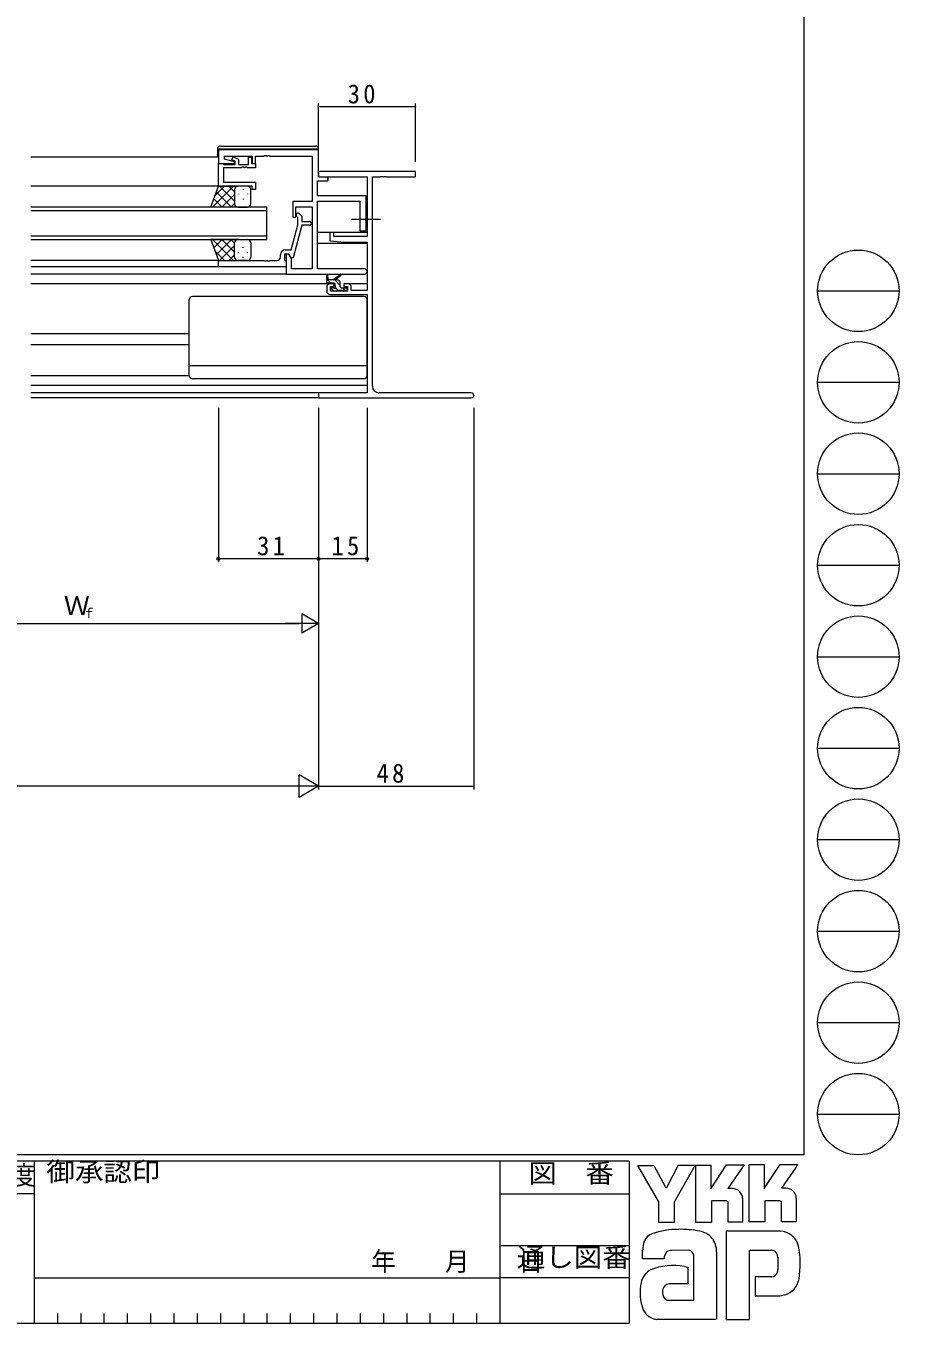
# Model space of a CAD drawing. Units: millimetres, scale not verified. Extents: x -841 to 292, y -594 to 212.
# Drawn here: x 22.5 to 292.5, y -594 to -193 of the extents above; entities that cross this region are included whole.
import ezdxf
from ezdxf.enums import TextEntityAlignment as Align

# ---------------------------------------------------------------- set-up
doc = ezdxf.new("R2010")
doc.units = ezdxf.units.MM
doc.header["$LTSCALE"] = 2
doc.linetypes.add('CHAIN2', pattern=[12, 9, -1, 1, -1])
for name, color, linetype, lineweight in [('0-1_YKK_ZWAK', 7, 'Continuous', 9), ('0-3_YKK_11', 7, 'Continuous', 9), ('0-4_YKK_12', 2, 'Continuous', 9), ('0-5_YKK_13', 4, 'Continuous', 9), ('0-6_YKK_D', 6, 'Continuous', 9)]:
    doc.layers.add(name, color=color, linetype=linetype, lineweight=lineweight)
doc.styles.add('ＭＳ ゴシック', font='')
doc.styles.get('ＭＳ ゴシック').set_extended_font_data('MS Gothic')

msp = doc.modelspace()

# ---------------------------------------------------------------- linework, layer by layer
at = {"layer": '0-1_YKK_ZWAK'}
for p, q in [((263, 208), (263, -542)), ((267.252, -274.88), (292.452, -274.88)), ((267.252, -303.16), (292.452, -303.16)), ((267.252, -331.44), (292.452, -331.44)), ((267.252, -359.72), (292.452, -359.72)), ((267.252, -388), (292.452, -388)), ((267.252, -416.28), (292.452, -416.28)), ((267.252, -444.56), (292.452, -444.56)), ((267.252, -472.84), (292.452, -472.84)), ((267.252, -501.12), (292.452, -501.12)), ((267.252, -529.4), (292.452, -529.4)), ((263, -542), (-837, -542)), ((209, -544), (-837, -544)), ((25, -544), (25, -594)), ((169, -544), (169, -594)), ((209, -544), (209, -594)), ((211.624, -545.294), (216.644, -545.294)), ((218.188, -556.569), (211.624, -545.294)), ((224.194, -545.14), (220.544, -552.245)), ((229.657, -562.902), (229.657, -545.178)), ((246.106, -545.024), (250.778, -545.024)), ((246.106, -562.748), (246.106, -545.024)), ((255.682, -545.024), (261.088, -545.024)), ((261.088, -545.024), (260.547, -545.951)), ((260.547, -545.951), (256.088, -552.322)), ((240.97, -552.438), (239.486, -552.438)), ((257.572, -552.322), (256.088, -552.322)), ((-3.594, -553.999), (25, -553.999)), ((169, -554), (209, -554)), ((238.963, -556.26), (234.406, -556.26)), ((244.06, -555.527), (244.06, -562.786)), ((250.971, -556.222), (250.971, -562.748)), ((255.528, -556.222), (250.971, -556.222)), ((256.146, -556.453), (255.528, -556.222)), ((256.146, -562.709), (256.146, -556.453)), ((260.663, -555.527), (260.663, -562.709)), ((250.971, -562.748), (246.106, -562.748)), ((256.146, -562.637), (256.218, -562.709)), ((260.663, -562.709), (256.146, -562.709)), ((255.605, -565.566), (239.04, -565.566)), ((239.04, -565.566), (239.04, -592.866)), ((169, -569.999), (209, -569.999)), ((213.169, -574.1), (213.169, -571.344)), ((227.494, -571.436), (222.212, -571.536)), ((229.039, -586.958), (229.039, -573.057)), ((236.028, -571.976), (236.028, -592.828)), ((246.222, -571.513), (252.863, -571.513)), ((246.222, -592.866), (246.222, -571.513)), ((219.81, -574.1), (213.169, -574.1)), ((254.962, -573.652), (254.987, -577.415)), ((25, -580), (169, -580)), ((209, -579.999), (169, -579.999)), ((247.959, -579.699), (247.959, -585.607)), ((253.018, -579.699), (247.959, -579.699)), ((227.108, -581.9), (221.402, -581.907)), ((255.566, -585.607), (257.111, -585.259)), ((221.007, -586.958), (229.039, -586.958)), ((228.421, -586.958), (228.923, -586.958)), ((229.039, -586.957), (229.04, -586.958)), ((247.959, -585.607), (255.566, -585.607)), ((32.2, -591), (32.2, -594)), ((39.4, -591), (39.4, -594)), ((46.6, -591), (46.6, -594)), ((53.8, -591), (53.8, -594)), ((61, -591), (61, -594)), ((68.2, -591), (68.2, -594)), ((75.4, -591), (75.4, -594)), ((82.6, -591), (82.6, -594)), ((89.8, -591), (89.8, -594)), ((97, -591), (97, -594)), ((104.2, -591), (104.2, -594)), ((111.4, -591), (111.4, -594)), ((118.6, -591), (118.6, -594)), ((125.8, -591), (125.8, -594)), ((133, -591), (133, -594)), ((140.2, -591), (140.2, -594)), ((147.4, -591), (147.4, -594)), ((154.6, -591), (154.6, -594)), ((161.8, -591), (161.8, -594)), ((219.81, -592.944), (217.686, -592.944)), ((235.564, -592.905), (219.81, -592.944)), ((236.028, -592.828), (235.564, -592.905)), ((-837, -594), (209, -594))]:
    msp.add_line(p, q, dxfattribs=at)
for points in [[(216.644, -545.294), (220.235, -552.013), (220.544, -552.245)], [(224.194, -545.14), (229.374, -545.14), (222.899, -556.608)], [(229.657, -545.178), (234.252, -545.178), (234.252, -552.462), (239.078, -545.101)], [(239.078, -545.101), (244.543, -545.101), (239.486, -552.438)], [(250.778, -545.024), (250.778, -552.441), (255.682, -545.024)], [(222.899, -556.608), (222.899, -562.941), (218.188, -562.941), (218.188, -556.569)], [(234.406, -556.26), (234.406, -562.902), (229.657, -562.902)], [(244.06, -562.786), (239.58, -562.786), (239.58, -556.492), (238.963, -556.26)], [(226.104, -576.533), (227.108, -576.764), (227.108, -581.9)], [(239.04, -592.866), (245.102, -592.866), (246.222, -592.866)]]:
    msp.add_lwpolyline(points, dxfattribs=at)
for centre in [(279.852, -274.88), (279.852, -303.16), (279.852, -331.44), (279.852, -359.72), (279.852, -388), (279.852, -416.28), (279.852, -444.56), (279.852, -472.84), (279.852, -501.12), (279.852, -529.4)]:
    msp.add_circle(centre, 12.6, dxfattribs=at)
for centre, radius, start, end in [((240.97, -555.527), 3.089, 0.00165, 89.99603), ((257.572, -555.411), 3.089, 0.00165, 89.99603), ((224.317, -590.287), 25.257, 89.89165, 109.30847), ((225.059, -594.662), 29.64, 78.78009, 91.46938), ((220.37, -571.379), 7.196, 158.41083, 179.71774), ((217.009, -569.793), 3.491, 109.02126, 161.51263), ((229.757, -571.852), 6.355, 40.66422, 80.31693), ((229.441, -571.836), 6.588, 358.78058, 38.76563), ((255.388, -571.772), 6.202, 14.44571, 87.08746), ((222.822, -574.01), 3.013, 138.46381, 181.71359), ((222.021, -573.958), 2.43, 85.50551, 126.78038), ((226.794, -573.649), 2.321, 14.75519, 72.44994), ((253.093, -573.256), 1.756, 16.43123, 96.91661), ((249.759, -574.297), 5.248, 4.93422, 17.03551), ((232.094, -575.696), 29.8, 350.99026, 10.67624), ((222.6, -595.22), 19.013, 79.38097, 112.05824), ((249.728, -576.916), 5.281, 343.6902, 354.75362), ((218.181, -582.468), 5.583, 121.8271, 169.08475), ((253.019, -577.834), 1.865, 269.95467, 342.90144), ((255.478, -579.35), 6.13, 285.4429, 349.90448), ((228.213, -584.564), 15.832, 168.76372, 199.80078), ((222.689, -584.469), 3.384, 171.08202, 216.71922), ((221.414, -583.97), 2.064, 90.33952, 178.03638), ((221.357, -584.807), 2.18, 230.97279, 260.7549), ((218.2, -587.489), 5.461, 207.31435, 263.59464)]:
    msp.add_arc(centre, radius, start, end, dxfattribs=at)
at = {"layer": '0-3_YKK_11'}
for p, q in [((81.964, -231.319), (81.964, -235.519)), ((112.964, -231.319), (81.964, -231.319)), ((112.964, -239.719), (112.964, -231.319)), ((81.964, -235.519), (86.925, -235.519)), ((81.964, -235.519), (83.294, -235.519)), ((81.964, -242.519), (81.964, -235.519)), ((83.294, -235.519), (83.569, -235.699)), ((83.569, -235.699), (83.752, -235.819)), ((83.752, -235.819), (87.164, -235.819)), ((83.864, -233.219), (92.464, -233.219)), ((83.864, -234.158), (83.864, -233.219)), ((86.993, -234.996), (83.864, -234.158)), ((86.153, -234.347), (86.575, -233.441)), ((87.164, -234.819), (86.153, -234.347)), ((86.575, -233.441), (88.164, -234.181)), ((86.925, -235.519), (86.993, -234.996)), ((87.164, -235.819), (87.164, -234.819)), ((88.164, -234.181), (88.164, -235.819)), ((88.164, -235.819), (91.264, -235.819)), ((91.264, -233.519), (92.264, -233.519)), ((91.264, -235.819), (91.264, -233.519)), ((92.264, -233.519), (92.264, -235.519)), ((92.264, -235.519), (93.464, -235.519)), ((92.464, -233.219), (92.464, -235.519)), ((92.464, -235.519), (93.464, -235.519)), ((93.464, -233.219), (96.006, -233.219)), ((93.464, -235.519), (93.464, -233.219)), ((93.464, -235.519), (93.464, -236.819)), ((96.006, -233.219), (96.189, -233.099)), ((96.189, -233.099), (96.739, -233.099)), ((96.739, -233.099), (96.922, -233.219)), ((96.922, -233.219), (97.006, -233.219)), ((97.006, -233.219), (97.189, -233.099)), ((97.189, -233.099), (97.739, -233.099)), ((97.739, -233.099), (97.922, -233.219)), ((97.922, -233.219), (110.964, -233.219)), ((110.964, -233.219), (110.964, -247.319)), ((83.594, -236.819), (83.594, -241.319)), ((89.006, -236.819), (83.594, -236.819)), ((89.189, -236.699), (89.006, -236.819)), ((89.739, -236.699), (89.189, -236.699)), ((89.922, -236.819), (89.739, -236.699)), ((90.006, -236.819), (89.922, -236.819)), ((90.189, -236.699), (90.006, -236.819)), ((90.739, -236.699), (90.189, -236.699)), ((90.922, -236.819), (90.739, -236.699)), ((93.464, -236.819), (90.922, -236.819)), ((142.964, -238.019), (112.964, -238.019)), ((115.364, -239.719), (112.964, -239.719)), ((127.964, -239.649), (127.964, -258.119)), ((129.594, -304.389), (129.594, -239.649)), ((133.922, -239.649), (142.964, -239.649)), ((142.964, -239.649), (142.964, -238.019)), ((92.464, -242.519), (81.964, -242.519)), ((83.594, -241.319), (93.464, -241.319)), ((92.464, -243.519), (92.464, -242.519)), ((93.464, -243.519), (92.464, -243.519)), ((93.464, -241.319), (93.464, -243.519)), ((112.594, -240.919), (115.364, -240.919)), ((112.594, -245.519), (112.594, -240.919)), ((104.964, -247.319), (104.964, -252.119)), ((110.964, -247.319), (104.964, -247.319)), ((127.664, -245.519), (112.594, -245.519)), ((112.594, -247.149), (125.664, -247.149)), ((112.594, -268.089), (112.594, -247.149)), ((125.664, -247.149), (125.664, -256.319)), ((127.664, -252.36), (127.664, -245.519)), ((104.964, -252.119), (105.964, -252.119)), ((105.964, -248.949), (110.964, -248.949)), ((105.964, -252.119), (105.964, -248.949)), ((106.564, -252.267), (106.14, -251.843)), ((106.564, -254.457), (106.564, -252.267)), ((106.988, -250.994), (107.764, -251.77)), ((107.764, -251.77), (107.764, -253.419)), ((110.964, -248.949), (110.964, -268.089)), ((127.544, -252.544), (127.664, -252.36)), ((127.544, -253.094), (127.544, -252.544)), ((104.484, -262.219), (106.564, -254.457)), ((107.763, -254.619), (105.057, -264.719)), ((110.164, -254.619), (107.763, -254.619)), ((107.764, -253.419), (110.164, -253.419)), ((125.664, -256.319), (127.664, -256.319)), ((127.664, -253.277), (127.544, -253.094)), ((127.664, -256.319), (127.664, -253.277)), ((127.964, -259.819), (127.964, -274.819)), ((101.164, -264.519), (101.164, -263.719)), ((102.464, -263.519), (102.464, -265.319)), ((103.764, -263.519), (102.464, -263.519)), ((102.664, -262.219), (104.484, -262.219)), ((102.964, -263.519), (102.964, -269.719)), ((103.764, -263.519), (102.964, -263.519)), ((104.457, -264.719), (103.764, -263.519)), ((104.594, -264.956), (103.764, -263.519)), ((81.964, -265.519), (96.006, -265.519)), ((81.964, -267.519), (81.964, -265.519)), ((102.964, -267.519), (81.964, -267.519)), ((96.006, -265.519), (96.189, -265.639)), ((96.189, -265.639), (96.739, -265.639)), ((96.739, -265.639), (96.922, -265.519)), ((96.922, -265.519), (97.006, -265.519)), ((97.006, -265.519), (97.189, -265.639)), ((97.189, -265.639), (97.739, -265.639)), ((97.739, -265.639), (97.922, -265.519)), ((97.922, -265.519), (100.164, -265.519)), ((102.464, -265.319), (102.664, -265.519)), ((102.664, -265.519), (102.964, -265.819)), ((102.964, -265.819), (102.964, -267.519)), ((105.057, -264.719), (104.457, -264.719)), ((104.594, -268.089), (104.594, -264.956)), ((110.964, -268.089), (104.594, -268.089)), ((127.149, -268.089), (112.594, -268.089)), ((102.964, -269.719), (127.149, -269.719)), ((115.464, -273.719), (115.464, -275.019)), ((117.764, -272.719), (116.464, -272.719)), ((116.464, -276.019), (127.964, -276.019)), ((116.664, -273.519), (117.764, -273.519)), ((116.664, -275.019), (116.664, -273.519)), ((121.864, -275.019), (116.664, -275.019)), ((117.764, -273.519), (117.764, -272.719)), ((120.764, -272.719), (120.764, -273.519)), ((122.064, -272.719), (120.764, -272.719)), ((120.764, -273.519), (121.864, -273.519)), ((121.864, -273.519), (121.864, -275.019)), ((127.964, -276.019), (127.964, -306.389)), ((160.149, -306.389), (131.594, -306.389))]:
    msp.add_line(p, q, dxfattribs=at)
for points in [[(112.964, -238.019), (112.964, -239.649), (127.964, -239.649)], [(129.594, -239.649), (132.006, -239.649), (132.189, -239.529), (132.739, -239.529), (132.922, -239.649), (133.006, -239.649), (133.189, -239.529), (133.739, -239.529), (133.922, -239.649)], [(127.964, -258.119), (117.664, -258.119), (117.664, -256.819), (116.464, -256.819), (116.464, -259.425), (120.964, -259.819), (127.964, -259.819)], [(127.964, -274.819), (123.064, -274.819), (123.064, -273.719)], [(127.964, -306.389), (112.964, -306.389), (112.964, -308.019), (160.149, -308.019)]]:
    msp.add_lwpolyline(points, dxfattribs=at)
for centre, radius, start, end in [((115.364, -240.319), 0.6, 269.99998, 90), ((106.564, -251.419), 0.6, 44.99998, 225), ((110.164, -254.019), 0.6, 269.99998, 90), ((100.164, -264.519), 1, 270, 359.99998), ((102.664, -263.719), 1.5, 90, 179.99998), ((127.149, -268.904), 0.815, 269.99998, 90), ((116.464, -273.719), 1, 90, 179.99998), ((116.464, -275.019), 1, 180, 269.99998), ((122.064, -273.719), 1, 0, 89.99998), ((131.594, -304.389), 2, 180, 269.99998), ((160.149, -307.204), 0.815, 269.99998, 90)]:
    msp.add_arc(centre, radius, start, end, dxfattribs=at)
at = {"layer": '0-4_YKK_12'}
for p, q in [((81.964, -233.518), (23.964, -233.518)), ((82.464, -242.518), (23.964, -242.519)), ((96.964, -249.019), (23.964, -249.019)), ((23.964, -250.019), (96.964, -250.019)), ((96.964, -259.019), (96.964, -249.019)), ((96.964, -258.019), (23.964, -258.019)), ((23.964, -259.019), (96.964, -259.019)), ((127.964, -256.819), (112.594, -256.819)), ((127.964, -260.219), (112.594, -260.219)), ((82.464, -265.519), (23.964, -265.518)), ((82.264, -267.519), (23.964, -267.518)), ((103.264, -269.719), (23.964, -269.719)), ((116.464, -272.719), (23.964, -272.719)), ((127.964, -272.719), (122.064, -272.719)), ((72.964, -288.219), (23.964, -288.219)), ((72.964, -291.619), (23.964, -291.619)), ((127.964, -304.119), (23.964, -304.119)), ((127.664, -306.389), (23.964, -306.389)), ((113.264, -308.019), (23.964, -308.019))]:
    msp.add_line(p, q, dxfattribs=at)
at = {"layer": '0-5_YKK_13'}
for p, q in [((81.664, -231.119), (81.664, -233.518)), ((82.664, -230.119), (111.964, -230.119)), ((79.643, -249.019), (81.964, -242.519)), ((86.696, -242.519), (80.196, -249.019)), ((83.868, -242.519), (80.907, -245.479)), ((86.015, -249.019), (81.32, -244.323)), ((81.964, -242.519), (87.964, -242.519)), ((86.964, -247.139), (82.344, -242.519)), ((86.964, -244.31), (85.172, -242.519)), ((86.964, -243.519), (86.964, -247.119)), ((86.964, -243.919), (86.964, -248.019)), ((90.964, -242.519), (87.964, -242.519)), ((89.601, -243.439), (89.601, -243.639)), ((91.964, -248.019), (91.964, -243.519)), ((83.187, -249.019), (80.575, -246.407)), ((86.964, -245.079), (83.024, -249.019)), ((86.964, -247.907), (85.853, -249.019)), ((88.186, -244.854), (88.186, -245.054)), ((89.601, -246.469), (89.601, -246.669)), ((91.016, -244.854), (91.016, -245.054)), ((88.186, -249.019), (79.643, -249.019)), ((87.964, -249.019), (90.964, -249.019)), ((79.643, -259.019), (81.964, -265.519)), ((88.186, -259.019), (79.643, -259.019)), ((86.696, -265.519), (80.196, -259.019)), ((83.187, -259.019), (80.576, -261.631)), ((86.016, -259.019), (81.32, -263.715)), ((86.964, -262.959), (83.024, -259.019)), ((86.964, -260.131), (85.853, -259.019)), ((86.964, -264.119), (86.964, -260.019)), ((87.964, -259.019), (90.964, -259.019)), ((91.964, -260.019), (91.964, -264.519)), ((83.868, -265.519), (80.907, -262.558)), ((86.964, -260.899), (82.344, -265.519)), ((86.964, -263.727), (85.172, -265.519)), ((86.964, -264.519), (86.964, -260.919)), ((88.186, -263.184), (88.186, -262.984)), ((89.601, -261.569), (89.601, -261.369)), ((89.601, -264.599), (89.601, -264.399)), ((91.016, -263.184), (91.016, -262.984)), ((81.964, -265.519), (87.964, -265.519)), ((90.964, -265.519), (87.964, -265.519)), ((115.464, -272.219), (115.464, -270.219)), ((118.664, -271.519), (115.464, -271.519)), ((116.737, -272.519), (115.737, -271.519)), ((115.764, -270.393), (115.963, -271.519)), ((117.764, -272.519), (115.764, -272.519)), ((117.364, -271.519), (119.582, -269.836)), ((117.964, -271.519), (119.784, -270.118)), ((119.664, -273.201), (117.982, -271.519)), ((119.664, -273.619), (119.664, -272.519)), ((126.964, -276.619), (73.964, -276.619)), ((117.552, -274.931), (117.052, -274.431)), ((117.264, -273.919), (117.603, -273.919)), ((118.364, -275.019), (117.764, -275.019)), ((118.064, -273.458), (118.064, -272.819)), ((119.037, -274.819), (118.274, -274.055)), ((120.664, -274.819), (118.564, -274.819)), ((119.964, -273.919), (121.364, -273.919)), ((121.465, -275.001), (120.382, -273.919)), ((121.364, -275.019), (120.864, -275.019)), ((121.664, -274.219), (121.664, -274.719)), ((72.964, -301.119), (72.964, -277.619)), ((127.964, -301.119), (127.964, -277.619)), ((127.964, -298.079), (72.964, -298.079)), ((72.964, -301.118), (23.964, -301.118)), ((126.964, -302.119), (73.964, -302.119))]:
    msp.add_line(p, q, dxfattribs=at)
at = {"layer": '0-5_YKK_13', "linetype": 'CHAIN2'}
msp.add_line((132.094, -252.819), (123.164, -252.819), dxfattribs=at)
at = {"layer": '0-5_YKK_13'}
for points in [[(112.464, -231.119), (82.164, -231.119), (81.664, -231.119)], [(112.964, -231.819), (112.964, -231.119), (112.464, -231.119)]]:
    msp.add_lwpolyline(points, dxfattribs=at)
for centre, radius, start, end in [((82.664, -231.119), 1, 90, 180), ((111.964, -231.119), 1, 0, 90), ((87.964, -243.519), 1, 89.99841, 179.99841), ((87.964, -243.519), 1, 89.99841, 179.99841), ((90.964, -243.519), 1, 359.99841, 89.99841), ((87.964, -248.019), 1, 179.99841, 269.99841), ((90.964, -248.019), 1, 269.99841, 359.99841), ((87.964, -260.019), 1, 89.99998, 179.99998), ((90.964, -260.019), 1, 359.99998, 89.99998), ((87.964, -264.519), 1, 179.99998, 269.99998), ((87.964, -264.519), 1, 179.99998, 269.99998), ((90.964, -264.519), 1, 269.99998, 359.99998), ((115.664, -270.219), 0.2, 300, 180), ((115.764, -272.219), 0.3, 180, 270), ((117.764, -272.819), 0.3, 0, 90), ((118.664, -272.519), 1, 0, 90), ((119.764, -269.919), 0.2, 275.58287, 155.58287), ((73.964, -277.619), 1, 90, 180), ((117.264, -274.219), 0.3, 90, 225), ((117.764, -274.719), 0.3, 225, 270), ((117.603, -274.219), 0.3, 33.05573, 90), ((118.064, -273.919), 0.25, 213.05573, 56.94426), ((118.364, -273.458), 0.3, 180, 236.94426), ((118.364, -274.819), 0.2, 270, 0), ((119.964, -273.619), 0.3, 180, 270), ((120.864, -274.819), 0.2, 180, 270), ((121.364, -274.219), 0.3, 0, 90), ((121.364, -274.719), 0.3, 270, 0), ((126.964, -277.619), 1, 0, 90), ((73.964, -301.119), 1, 180, 270), ((126.964, -301.119), 1, 270, 0)]:
    msp.add_arc(centre, radius, start, end, dxfattribs=at)
at = {"layer": '0-6_YKK_D'}
for p, q in [((112.964, -235.019), (112.964, -217.019)), ((142.964, -218.019), (112.964, -218.019)), ((142.964, -235.019), (142.964, -217.019)), ((81.964, -311.019), (81.964, -358.716)), ((112.964, -311.019), (112.964, -358.716)), ((112.964, -311.019), (112.964, -358.716)), ((127.964, -311.019), (127.964, -358.716)), ((160.964, -311.019), (160.964, -429.019)), ((112.964, -331.019), (112.964, -429.019)), ((112.964, -331.019), (112.964, -429.019)), ((112.964, -357.716), (81.964, -357.716)), ((127.964, -357.716), (112.964, -357.716)), ((112.964, -360.716), (112.964, -378.716)), ((107.768, -374.716), (107.768, -380.716)), ((112.964, -377.716), (107.768, -374.716)), ((-31.036, -377.716), (106.964, -377.716)), ((112.964, -377.716), (102.572, -377.716)), ((112.964, -377.716), (107.768, -380.716)), ((106.902, -431.519), (106.902, -424.519)), ((112.964, -428.019), (106.902, -424.519)), ((105.964, -428.019), (-220.036, -428.019)), ((112.964, -428.019), (100.84, -428.019)), ((112.964, -428.019), (106.902, -431.519)), ((112.964, -428.019), (160.964, -428.019))]:
    msp.add_line(p, q, dxfattribs=at)
for centre in [(81.964, -357.716), (112.964, -357.716), (112.964, -357.716), (127.964, -357.716)]:
    msp.add_circle(centre, 0.425, dxfattribs=at)
for centre, start, end in [((112.964, -218.019), 0, 180), ((112.964, -218.019), 180, 0), ((142.964, -218.019), 0, 180), ((142.964, -218.019), 180, 0), ((160.964, -428.019), 0, 180), ((160.964, -428.019), 180, 0)]:
    msp.add_arc(centre, 0.106, start, end, dxfattribs=at)

# ---------------------------------------------------------------- texts
at = {"layer": '0-1_YKK_ZWAK', "style": 'ＭＳ ゴシック', "width": 1.1}
for s, p in [('御承認印', (28.81, -551.904)), ('図\u3000番', (177.854, -552.374)), ('通し図番', (174.255, -578.406))]:
    msp.add_text(s, height=5.865, dxfattribs=at).set_placement(p, align=Align.BOTTOM_LEFT)
at = {"layer": '0-1_YKK_ZWAK', "char_height": 5.865, "attachment_point": 7, "style": 'ＭＳ ゴシック'}
for s, insert in [('\\T1.17;\\W0.95;尺\\~\\~度', (0.017, -551.91)), ('\\T1.2;\\W0.95;年\\~\\~\\~月\\~\\~\\~日', (129.252, -578.527))]:
    msp.add_mtext(s, dxfattribs=dict(at, insert=insert))
at = {"layer": '0-6_YKK_D', "color": 7, "style": 'ＭＳ ゴシック'}
msp.add_text('Ｗ', height=5.865, dxfattribs=at).set_placement((34.204, -376.916), align=Align.BOTTOM_LEFT)
at = {"layer": '0-6_YKK_D', "color": 4, "style": 'ＭＳ ゴシック'}
msp.add_text('ｆ', height=2.933, dxfattribs=at).set_placement((39.964, -376.916), align=Align.BOTTOM_LEFT)
at = {"layer": '0-6_YKK_D', "color": 7, "char_height": 5.865, "attachment_point": 7, "style": 'ＭＳ ゴシック'}
for s, insert in [('\\T1.27;\\W0.95;30', (121.952, -217.019)), ('\\T1.27;\\W0.95;31', (93.944, -356.716)), ('\\T1.27;\\W0.95;15', (116.944, -356.716)), ('\\T1.27;\\W0.95;48', (130.879, -427.019))]:
    msp.add_mtext(s, dxfattribs=dict(at, insert=insert))

doc.saveas('drawing.dxf')
